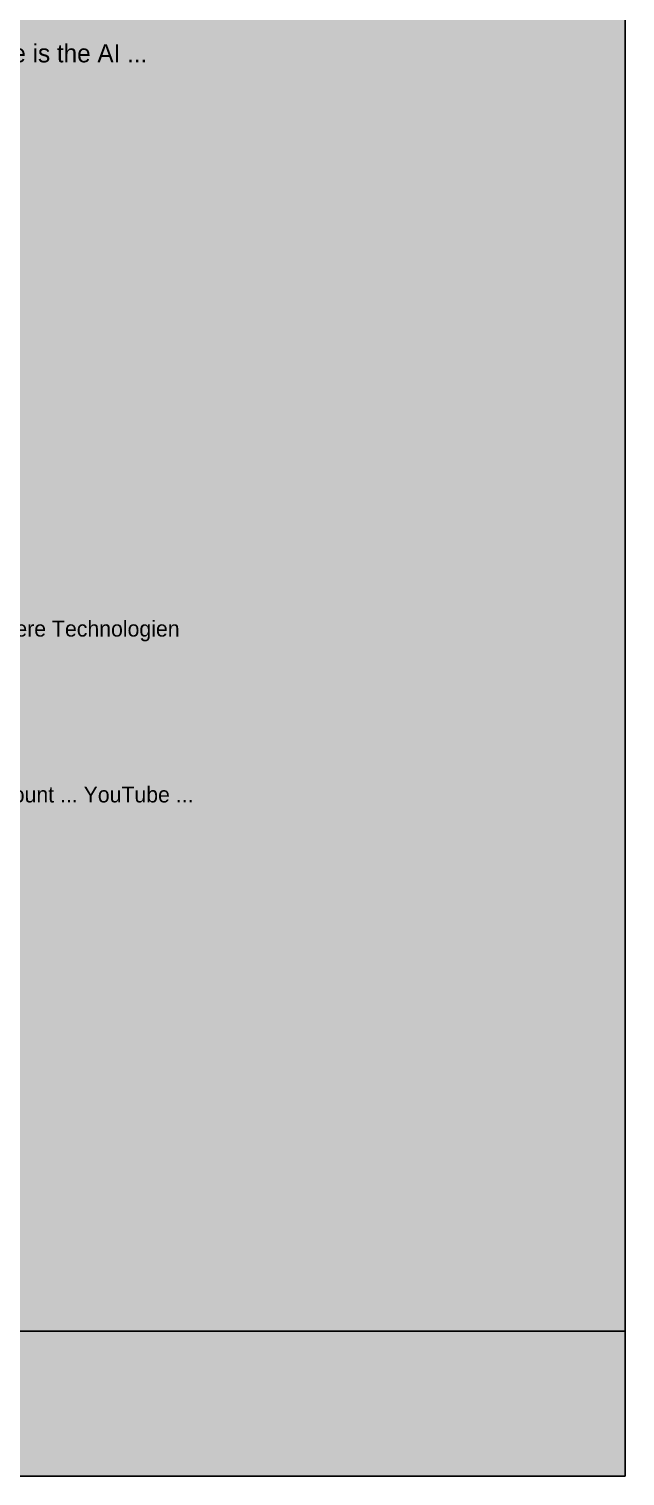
# Model space of a CAD drawing. Extents: x 0 to 1280, y 0 to 2486.
# Drawn here: x 755 to 1280, y 0 to 1274 of the extents above; entities that cross this region are included whole.
import ezdxf

# ---------------------------------------------------------------- set-up
doc = ezdxf.new("R2010")
doc.units = 0

msp = doc.modelspace()

# ---------------------------------------------------------------- hatches: boundary and pattern name
for color, points in [(49, [(0, 2486), (1280, 2486), (1280, 0.1), (0, 0.1)]), (89, [(0, 127.6), (1280, 127.6), (1280, 0.1), (0, 0.1)])]:
    msp.add_hatch(color=color).paths.add_polyline_path(points, flags=0)

# ---------------------------------------------------------------- linework, layer by layer
at = {"color": 0, "true_color": 0x1f1f1f}
msp.add_lwpolyline([(0, 2486), (1280, 2486), (1280, 0.1), (0, 0.1)], close=True, dxfattribs=at)
at = {"color": 0, "true_color": 0x171717}
msp.add_lwpolyline([(0, 127.6), (1280, 127.6), (1280, 0.1), (0, 0.1)], close=True, dxfattribs=at)

# ---------------------------------------------------------------- texts
at = {"color": 0, "true_color": 0xffc399}
msp.add_text("Google's incredible new AI app: Google Search Live is the AI ...", height=16, dxfattribs=at).set_placement((258, 1244.6))
at = {"color": 0, "true_color": 0xbfbfbf}
for s, p in [(': Unsere innovativen KI?Produkte und ?Dienste – und wie unsere Technologien', (227.7, 739.1)), (' ... Sign in ... How can we help you ... Google Chrome ... Google Account ... YouTube ...', (172.4, 593.1))]:
    msp.add_text(s, height=14, dxfattribs=at).set_placement(p)

doc.saveas('drawing.dxf')
